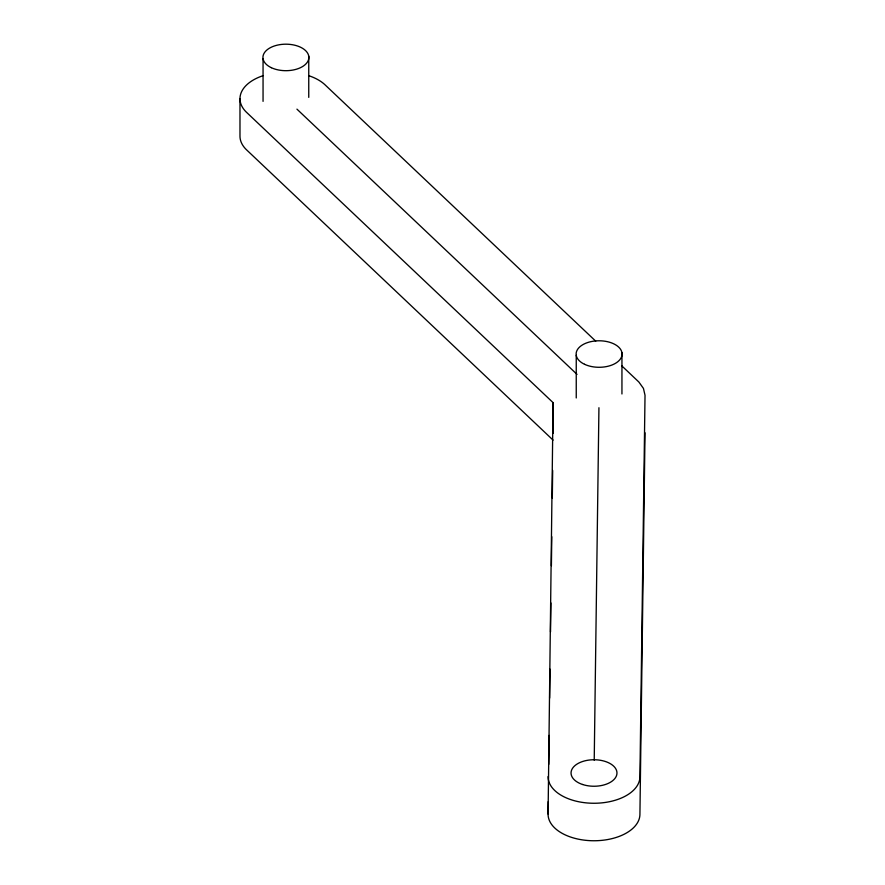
<?xml version="1.0" encoding="UTF-8"?>
<svg xmlns="http://www.w3.org/2000/svg" width="885" height="885" viewBox="0 0 885 885"><rect width="100%" height="100%" fill="white"/><g stroke="black" fill="none" stroke-linecap="round" stroke-linejoin="round"><path stroke-width="1.33" d="M645.021 432.776L639.921 814.443A45.92 26.517 0 0 1 593.647 840.75A45.92 26.517 0 0 1 548.081 814.034L553.081 402.631L246.13 111.941A45.92 26.517 0 0 1 262.945 75.723M548.081 814.034L548.246 801.622M548.744 764.363L549.131 735.391M549.629 698.132L550.016 669.16M550.514 631.912L550.901 602.928M551.399 565.681L551.786 536.708M552.306 498.078L552.671 470.477M594.222 760.16L598.935 407.719M595.705 341.145L325.669 85.425A45.92 26.517 0 0 0 308.865 75.723M621.801 365.859L638.87 382.021L643.45 388.415L645.021 395.274L639.921 776.953A45.92 26.517 0 0 1 593.647 803.259A45.92 26.517 0 0 1 548.081 776.543M296.94 109.143L577.02 374.366M553.081 440.122L246.13 149.432A45.92 26.517 0 0 1 239.979 136.179L239.979 98.689M621.945 352.728L621.945 393.98M576.246 355.339L576.246 397.962M553.081 402.631L553.081 433.429M308.754 56.142L308.754 97.383M263.055 58.742L263.055 101.366M271.341 67.691A22.966 13.253 0 0 0 308.555 59.594A22.966 13.253 0 0 0 277.801 45.035A22.966 13.253 0 0 0 271.341 67.691M584.542 364.288A22.966 13.253 0 0 0 621.757 356.19A22.966 13.253 0 0 0 591.003 341.632A22.966 13.253 0 0 0 584.542 364.288M582.529 784.475A22.966 13.253 0 0 0 616.967 772.992A22.966 13.253 0 0 0 582.529 761.52A22.966 13.253 0 0 0 582.529 784.475"/></g></svg>
